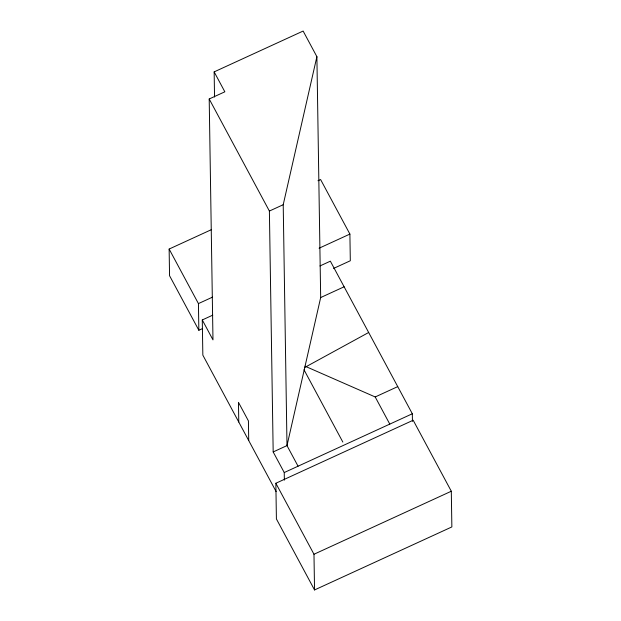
<?xml version="1.0" encoding="UTF-8"?>
<svg xmlns="http://www.w3.org/2000/svg" width="621" height="621" viewBox="0 0 621 621"><rect width="100%" height="100%" fill="white"/><g stroke="black" fill="none" stroke-linecap="round" stroke-linejoin="round"><path stroke-width="0.93" d="M298.064 466.2L286.995 445.599L283.215 204.713L316.889 56.666L303.133 31.05L214.152 71.889L214.54 97.039M316.889 56.666L320.677 297.552L286.995 445.599L273.178 451.941L284.239 472.542L284.364 480.149M304.833 367.391L368.664 332.491M212.716 315.165L202.283 319.955L212.98 339.873L209.199 98.98L224.849 91.799L214.152 71.889M202.376 328.649L198.852 330.263L169.556 275.716L169.137 249.052L211.404 229.654M317.96 180.758L320.599 179.539L349.895 234.086L350.314 260.758L333.586 268.435M273.178 451.941L269.39 211.055L283.215 204.713M198.852 330.263L198.433 303.599L212.522 297.133M319.078 248.229L349.895 234.086M319.939 265.959L330.364 261.177L412.321 413.772L412.437 421.38M320.677 297.552L344.119 286.793M305.027 366.188L375.208 396.959L397.735 386.619M284.239 472.542L412.321 413.772M275.848 483.262L413.175 420.238L451.304 491.234L451.863 526.934L314.544 589.95L276.407 518.954L275.848 483.262L313.978 554.258L314.544 589.95M313.978 554.258L451.304 491.234M375.208 396.959L389.786 424.104M209.199 98.98L269.39 211.055M304.003 369.767L342.839 442.074M169.137 249.052L198.433 303.599M276.12 491.576L202.842 355.142L202.283 319.955M248.726 440.576L248.416 420.891L238.464 402.361L238.775 422.047"/></g></svg>
